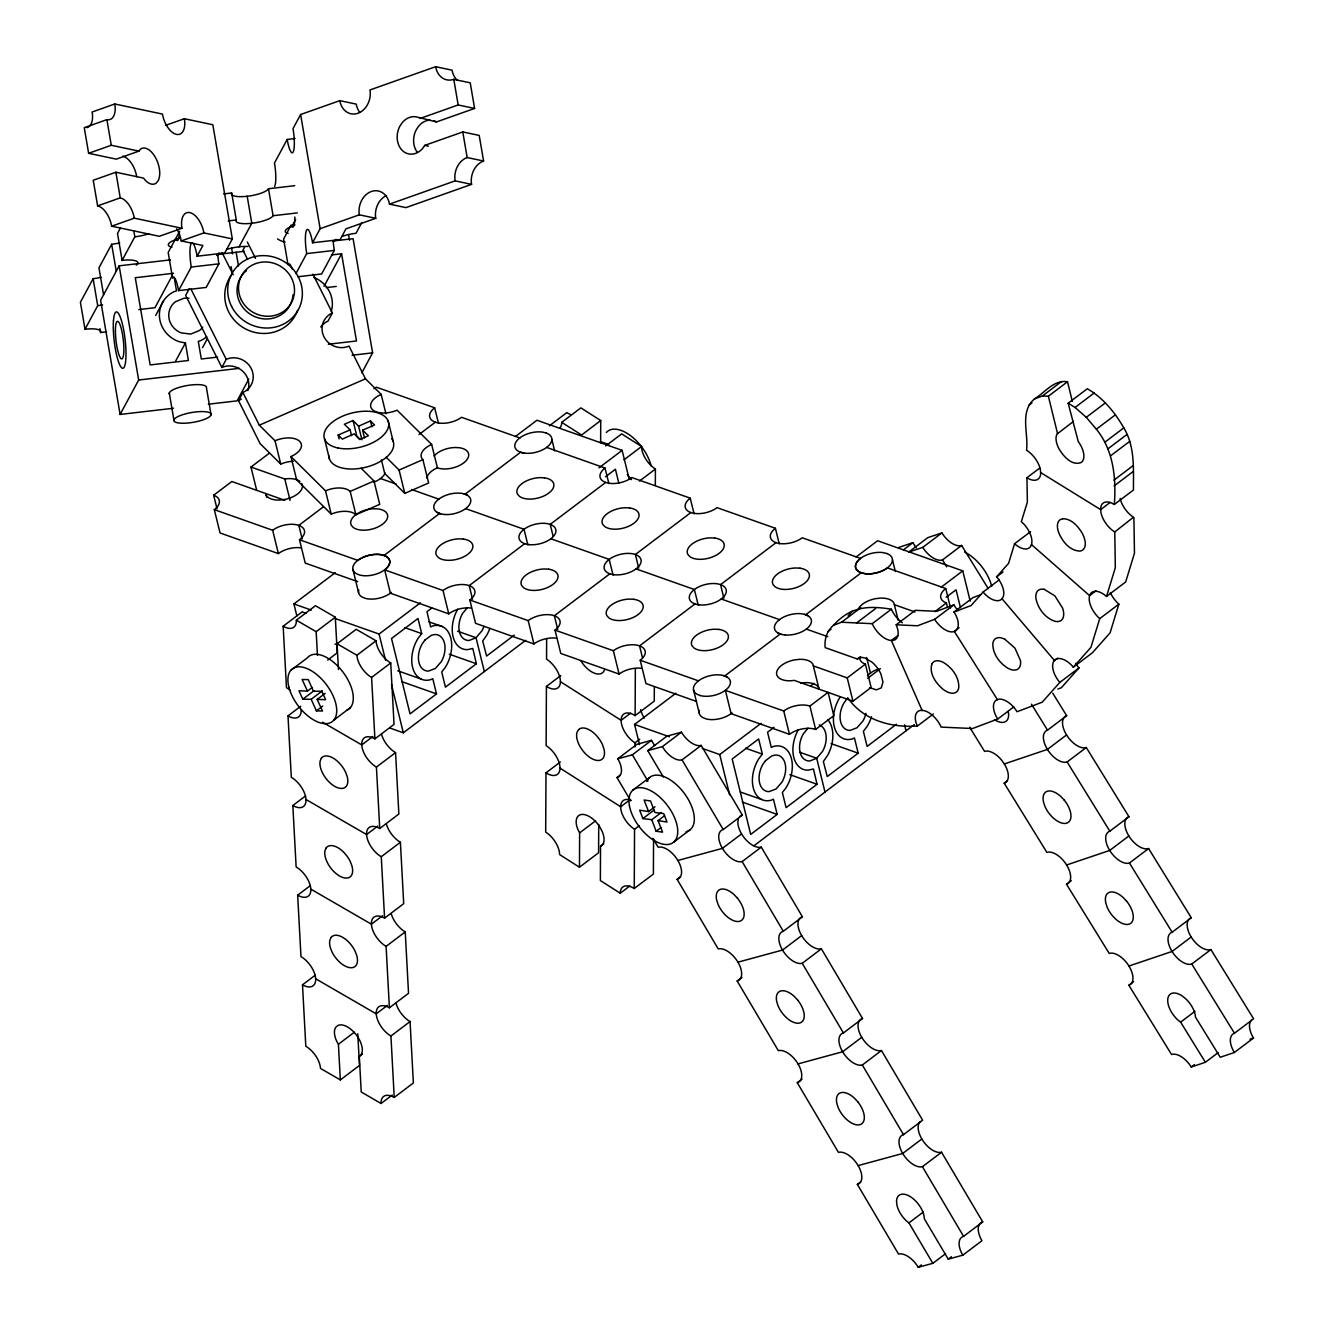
<?xml version="1.0" encoding="UTF-8"?>
<svg xmlns="http://www.w3.org/2000/svg" width="1334" height="1334" viewBox="0 0 1334 1334"><rect width="100%" height="100%" fill="white"/><g stroke="black" fill="none" stroke-linecap="round" stroke-linejoin="round"><path stroke-width="1.5" d="M560.347 761.997L545.99 772.853L545.689 832.066A18.909 10.072 52.9 0 1 559.58 854.56L579.456 867.233L598.582 852.76L598.733 824.479M560.78 675.554L546.423 686.41L546.123 745.623A18.909 10.072 52.9 0 1 560.013 768.117L620.677 806.77L630.248 799.55M546.657 638.753L546.556 659.179A18.909 10.072 52.9 0 1 560.43 681.674L621.11 720.327A18.909 10.072 52.9 0 0 634.984 742.838L634.967 746.923M579.456 867.233L579.623 832.883L577.922 829.581A18.909 10.072 52.9 0 1 581.824 814.44A18.909 10.072 52.9 0 1 600.15 827.53L602.318 831.766A18.909 10.072 52.9 0 1 602.084 845.256L600.533 846.19L600.367 880.557L620.243 893.23A18.909 10.072 52.9 0 1 634.25 888.494L653.393 874.037L653.56 839.319M600.634 442.788L600.734 420.543L580.857 407.87L561.731 422.344A18.909 10.072 52.9 0 1 559.83 427.964M634.25 888.494L634.55 829.281A18.909 10.072 52.9 0 1 620.777 808.637A18.909 10.072 52.9 0 1 631.082 800.217M630.665 713.106L621.11 720.327A18.909 10.072 52.9 0 1 635.117 715.608L635.351 668.634M654.327 686.843L654.26 701.134L635.117 715.608M655.327 485.376L655.411 469.034A18.909 10.072 52.9 0 1 641.537 446.54L621.661 433.867L605.719 445.923M179.373 231.699L179.273 234.784A18.909 3.652 83.4 0 1 176.305 239.987L175.571 238.769L179.506 238.302M902.351 622.761A18.909 10.072 52.9 0 1 891.379 609.204C867.5 605.386 850.392 606.653 833.483 625.279C826.947 630.699 824.229 639.336 825.162 647.624L857.295 658.996L861.647 657.362L864.966 657.979L872.186 662.314A18.909 10.072 52.9 0 1 880.874 673.87L882.975 681.974L881.34 687.827L876.421 689.878L869.518 687.577M1072.336 401.367L1067.517 381.741C1053.927 379.49 1044.755 392.646 1034.417 398.983C1019.376 411.672 1028.697 433.65 1026.546 450.308L1027.48 450.825A18.909 10.072 52.9 0 1 1040.403 469.785L1040.687 473.52A18.909 10.072 52.9 0 1 1029.665 479.206L1026.963 477.705L1039.736 468.067M1030.548 531.682L1014.59 543.738L1008.587 563.348L996.581 576.872L998.182 578.739A18.909 10.072 52.9 0 1 1002.818 597.665L1001.05 599.666A18.909 10.072 52.9 0 1 984.725 593.897L983.125 592.013L999.083 579.957M1110.305 592.513A18.909 10.072 52.9 0 0 1118.859 604.152L1099.733 618.626L1090.929 647.357L1073.303 667.2L1071.719 665.332A18.909 10.072 52.9 0 0 1055.377 659.563L1053.61 661.547A18.909 10.072 52.9 0 0 1058.262 680.49L1059.846 682.358L1042.221 702.201L1017.008 711.739L1015.708 709.671A18.909 10.072 52.9 0 0 998.732 699.183L996.198 700.15A18.909 10.072 52.9 0 0 996.465 716.942L997.765 719.009L1013.723 706.953M1031.415 544.522L1089.611 595.648A18.909 10.072 52.9 0 1 1106.536 596.431L1115.324 567.7L1114.774 531.933L1133.45 517.242A18.909 10.072 52.9 0 1 1120.16 498.482M1118.859 604.152L1110.071 632.883L1092.446 652.743L1073.303 667.2M101.167 277.272A18.909 4.952 -9.7 0 1 93.113 278.689L80.407 302.268L85.009 329.248A18.909 4.952 -9.7 0 1 100.5 332.516L106.57 331.816M119.726 242.855A18.909 4.952 -9.7 0 1 111.656 244.272L98.949 267.851L103.568 294.814M120.444 227.981L117.509 233.417L122.111 260.397A18.909 4.952 -9.7 0 1 136.235 265.149M85.009 329.248L97.716 305.653L93.113 278.689M170.485 259.863L119.16 265.833L100.617 300.267L120.11 414.44L173.47 408.254M122.111 260.397L134.817 236.818L133.834 231.032M175.571 238.769L168.184 252.443L172.57 278.072A18.909 3.652 83.4 0 1 178.556 290.629L206.186 287.427L218.893 263.849A18.909 3.652 83.4 0 1 217.759 254.127M179.64 231.332L175.037 239.887L172.319 241.02A18.909 4.952 -9.7 0 0 169.618 246.423L171.986 247.19M172.52 275.087L154.961 307.704L138.853 309.571M155.678 315.408L163.498 300.917M178.556 290.629L191.262 267.05A18.909 3.652 83.4 0 1 191.112 243.655A18.909 3.652 83.4 0 1 197.115 256.211L224.746 252.993L232.333 238.919L212.823 124.746L184.375 118.726L165.499 125.396M197.115 256.211L202.885 245.506L181.241 240.92A18.909 10.055 70.5 0 0 176.688 228.814M120.11 414.44L138.669 380.023L119.16 265.833M189.161 288.878L185.643 295.381L221.861 367.467A18.909 17.876 28.3 0 1 242.438 370.952A18.909 17.876 28.3 0 1 247.891 390.595M295.081 138.519L287.194 139.436L274.487 163.015A18.909 3.652 83.4 0 1 274.637 186.427M359.796 112.406A18.909 15.224 -78 0 1 356.245 104.119L339.803 100.65L300.617 114.524L293.03 128.598A18.909 3.652 83.4 0 1 293.18 151.993A18.909 3.652 83.4 0 1 287.194 139.436M175.755 360.88L185.409 342.971L179.49 341.804A28.348 26.813 28.3 0 1 159.546 317.759A28.348 26.813 28.3 0 1 174.004 291.712L176.505 290.879L174.17 277.189M239.036 246.857L251.792 223.228L247.19 196.265A18.909 4.952 -9.7 0 1 231.649 193.03M244.689 246.907L242.938 250.158L247.507 259.246M202.518 347.674L207.404 338.619M294.931 224.879L290.995 225.346L283.625 239.019L287.994 264.632A18.909 3.652 83.4 0 1 292.063 268.934M295.648 219.51L291.979 226.346L289.245 227.497A18.909 4.952 -9.7 0 0 286.543 232.883L288.161 233.4M221.861 367.467L226.23 359.33L190.962 289.094M295.948 273.57L306.703 253.61A18.909 3.652 83.4 0 1 306.553 230.215A18.909 3.652 83.4 0 1 312.54 242.771L340.17 239.57L345.94 228.864L375.738 218.309A18.909 15.224 -78 0 1 386.46 195.514M312.54 242.771L320.127 228.698L300.617 114.524M248.808 379.123L237.085 400.867L208.354 404.202M293.363 461.247A18.909 10.038 -13.8 0 0 280.757 464.099L260.113 443.622L238.503 400.6L242.888 392.479A18.909 17.876 28.3 0 0 251.276 368.601A18.909 17.876 28.3 0 0 226.23 359.33M333.183 240.687A18.909 3.652 83.4 0 0 334.334 250.408L321.627 273.987L297.932 276.738M324.012 286.376L341.587 253.76L331.532 254.944M361.881 222.394L356.011 233.283A18.909 4.952 -9.7 0 0 342.138 236.385M312.89 274.154L332.383 312.956L328.014 321.094A18.909 17.876 28.3 0 0 320.76 326.963M361.864 372.786L372.603 352.86L353.093 238.686L332.583 241.054M320.127 228.698L359.313 214.824A18.909 15.224 -78 0 1 371.319 191.496A18.909 15.224 -78 0 1 389.495 204.135L405.92 207.62L471.569 184.359A18.909 15.224 -78 0 1 483.592 161.03L479.206 135.418L462.781 131.933L424.712 145.406L422.628 148.474A18.909 15.224 -78 0 1 402.318 150.475A18.909 15.224 -78 0 1 399.816 126.28L402.484 122.344A18.909 15.224 -78 0 1 417.625 117.225L436.501 121.928L474.604 108.438L470.235 82.825L453.793 79.34A18.909 15.224 -78 0 1 435.634 66.7L369.985 89.945A18.909 15.224 -78 0 1 357.962 113.273A18.909 15.224 -78 0 1 339.803 100.65M169.285 392.98L170.318 391.546A18.909 4.952 -9.7 0 1 191.813 384.909A18.909 4.952 -9.7 0 1 206.47 387.894L211.072 414.874L210.055 416.308A18.909 4.952 -9.7 0 1 188.561 422.945A18.909 4.952 -9.7 0 1 173.887 419.96L169.285 392.98A18.909 4.952 -9.7 0 0 169.535 394.247M173.887 419.96L174.921 418.509A18.909 4.952 -9.7 0 1 196.415 411.873A18.909 4.952 -9.7 0 1 211.072 414.874M846.54 699.4L843.822 703.235A18.909 12.44 -70.5 0 0 850.142 730.382L857.028 727.764L862.948 720.944A18.909 12.44 -70.5 0 0 865.966 713.356M184.375 118.726A18.909 10.055 70.5 0 1 176.488 134.384A18.909 10.055 70.5 0 1 162.448 114.074L114.774 103.985A18.909 10.055 70.5 0 1 106.887 119.643L84.259 127.664L88.628 153.293L116.275 159.146L138.903 151.126L140.32 149.308A18.909 10.055 70.5 0 1 155.294 157.212A18.909 10.055 70.5 0 1 158.212 180.607L156.411 182.941A18.909 10.055 70.5 0 1 145.406 180.407L143.538 178.106L115.875 172.236L93.23 180.257L97.615 205.886A18.909 10.055 70.5 0 1 111.639 226.18L159.313 236.285L181.958 228.264A18.909 10.055 70.5 0 1 189.845 212.606A18.909 10.055 70.5 0 1 203.869 232.9L232.333 238.919M421.711 633.617L418.209 638.136A28.348 18.659 -70.5 0 0 412.956 668.617A28.348 18.659 -70.5 0 0 430.865 679.59L432.783 678.673L436.518 693.897L410.038 713.89L391.529 638.486L417.992 618.476L421.711 633.617L404.886 627.68M762.364 754.144L758.863 758.646A28.348 18.659 -70.5 0 0 753.61 789.128A28.348 18.659 -70.5 0 0 771.519 800.1L773.437 799.183L777.172 814.407L750.692 834.417L732.166 758.996L758.646 738.986L762.364 754.144L745.539 748.191M848.124 615.891L852.626 610.822M1073.47 421.427L1056.995 434.084A18.909 10.072 52.9 0 0 1059.029 448.874C1063.365 456.161 1071.702 466.116 1081.157 462.531A18.909 10.072 52.9 0 0 1078.272 441.604L1068.167 403.202L1087.31 388.744C1103.051 397.765 1114.824 412.339 1123.812 427.864C1135.184 446.707 1133.316 468.918 1133.466 489.995L1114.34 504.452L1111.172 502.801A18.909 10.072 52.9 0 0 1100.6 509.138L1101.017 512.956A18.909 10.072 52.9 0 0 1114.324 531.699L1114.774 531.933M983.125 592.013L971.135 605.536L953.96 612.023L955.277 614.09A18.909 10.072 52.9 0 1 955.544 630.882L953.01 631.832A18.909 10.072 52.9 0 1 936.018 621.361L934.717 619.293L917.542 625.779L896.181 624.796A18.909 10.072 52.9 0 1 891.379 640.487L922.144 710.472M1075.571 663.281A18.909 10.072 52.9 0 0 1077.388 666.016L1078.989 667.884L1061.364 687.744L1057.862 689.061M467.35 607.654L462.531 613.54A18.909 12.44 -70.5 0 0 469.151 640.47L476.038 637.735L481.907 630.832A18.909 12.44 -70.5 0 0 483.942 626.363M808.004 728.164L803.185 734.067A18.909 12.44 -70.5 0 0 809.805 760.997L816.691 758.262L822.561 751.359A18.909 12.44 -70.5 0 0 819.193 724.896M396.048 1003.301A18.909 10.072 52.9 0 0 410.055 1021.561L413.373 1082.958L394.23 1097.432A18.909 10.072 52.9 0 0 381.074 1103.485L361.231 1091.996L359.313 1056.378L360.88 1055.061A18.909 10.072 52.9 0 0 356.095 1034.65A18.909 10.072 52.9 0 0 337.869 1025.496L335.851 1027.18A18.909 10.072 52.9 0 0 336.785 1041.404L338.419 1044.255L340.337 1079.906L320.493 1068.417A18.909 10.072 52.9 0 0 305.803 1046.24L302.501 984.826L315.258 975.187M300.667 547.79A18.909 10.038 -13.8 0 0 278.389 553.593L220.043 532.966L214.324 509.638A18.909 10.038 -13.8 0 0 213.657 495.248L231.833 481.507L284.909 500.35M256.712 490.378L250.975 467.05L269.151 453.31M323.328 506.87L298.833 525.379A18.909 10.038 -13.8 0 0 272.67 530.265L214.324 509.638M419.026 434.534L435.351 422.194A18.909 10.038 -13.8 0 0 461.514 417.292L519.86 437.936M296.882 616.025L293.914 603.935L335.234 572.686M515.458 436.485L536.935 420.243L622.128 450.358L629.048 478.572M290.095 690.228A18.909 10.072 52.9 0 0 286.477 687.66L283.158 626.246L302.301 611.772A18.909 10.072 52.9 0 0 305.87 613.39M549.308 425.863L566.85 412.606A18.909 10.072 52.9 0 0 570.468 414.44M283.158 626.246A18.909 10.072 52.9 0 0 296.331 620.193L315.458 605.719L335.301 617.208L337.235 652.826L327.664 660.047M302.184 538.986L298.833 525.379A18.909 10.038 -13.8 0 1 299.5 539.753L357.845 560.397A18.909 10.038 -13.8 0 1 384.009 555.494L439.503 513.54M465.032 494.264L520.527 452.309M317.459 655.411L316.175 631.682L335.301 617.208M600.734 420.543L581.607 435.001L561.731 422.344M290.779 670.385L307.354 657.845A33.083 17.642 52.9 0 1 343.088 672.236A33.083 17.642 52.9 0 1 346.74 710.288M338.452 669.518L337.068 643.772L356.195 629.298L376.038 640.787A18.909 10.072 52.9 0 0 390.729 662.965L394.047 724.379L374.904 738.853A18.909 10.072 52.9 0 0 361.747 744.906L322.545 722.211M334.567 618.309L379.089 634.05L420.427 602.818M598.966 467.85L622.128 450.358M322.361 690.845L311.189 699.283L302.801 699.199L298.966 690.779L307.47 691.079L312.256 687.46M337.068 643.772L356.912 655.261L376.038 640.787M302.801 699.199L313.957 690.762M623.995 459.796L641.537 446.54M305.586 795.898L292.83 805.536L296.131 866.95A18.909 10.072 52.9 0 1 310.822 889.128L371.402 924.195A18.909 10.072 52.9 0 1 384.576 918.142L381.257 856.728A18.909 10.072 52.9 0 1 366.567 834.55L305.986 799.483A18.909 10.072 52.9 0 0 291.312 777.305L287.994 715.891L300.75 706.253M431.816 608.037L426.93 611.722L430.665 626.947L432.583 626.03A28.348 18.659 -70.5 0 1 450.492 636.985A28.348 18.659 -70.5 0 1 445.222 667.484L441.721 671.986L445.439 687.143L476.388 663.748L472.803 648.457L467.617 649.625A28.348 18.659 -70.5 0 1 457.695 609.221M605.486 476.755L615.424 469.251L618.826 483.141M311.189 699.283L316.375 710.872L322.511 711.005L317.159 699.4L325.129 693.38M524.696 543.672L469.201 585.609A18.909 10.038 -13.8 0 0 443.021 590.512L384.676 569.885A18.909 10.038 -13.8 0 0 384.009 555.494M694.047 513.723L690.228 498.166L631.866 477.539A18.909 10.038 -13.8 0 1 605.703 482.441L550.208 524.379L553.076 536.051M316.375 710.872L322.761 706.053M374.904 738.853L371.586 677.439L390.729 662.965M639.47 481.09L655.411 469.034M333.85 720.093L350.442 707.57M372.903 736.468L361.747 744.906A18.909 10.072 52.9 0 0 376.421 767.083L379.74 828.497A18.909 10.072 52.9 0 0 366.567 834.55L377.739 826.113M514.274 635.117L486.593 656.045L482.708 640.97L486.76 635.151A28.348 18.659 -70.5 0 0 489.811 628.464M609.871 573.787L554.377 615.724A18.909 10.038 -13.8 0 0 528.197 620.627L469.851 600A18.909 10.038 -13.8 0 0 469.201 585.609L472.536 599.216M779.223 543.838L775.404 528.281L717.042 507.654A18.909 10.038 -13.8 0 1 690.879 512.556L635.384 554.494L638.719 568.101M389.795 727.997L403.335 732.8L525.679 640.32M376.421 767.083L395.564 752.609A18.909 10.072 52.9 0 1 381.541 734.367M379.74 828.497L398.866 814.023L395.564 752.609M394.23 1097.432L390.929 1036.018A18.909 10.072 52.9 0 1 376.238 1013.84L315.658 978.772A18.909 10.072 52.9 0 0 300.967 956.595L297.665 895.181L310.422 885.543M695.047 603.902L639.553 645.856A18.909 10.038 -13.8 0 0 613.373 650.742L555.027 630.115A18.909 10.038 -13.8 0 0 554.377 615.724L557.712 629.331M805.736 614.741L861.23 572.786A18.909 10.038 -13.8 0 1 860.58 558.412L802.234 537.769A18.909 10.038 -13.8 0 1 776.054 542.671L720.56 584.625L723.895 598.232M381.257 856.728L400.4 842.254A18.909 10.072 52.9 0 1 386.376 824.012M1028.797 405.303L1031.982 402.901M1034.417 398.983L1042.454 395.931L1061.597 381.474M1042.454 395.931L1048.374 396.215L1067.517 381.741M639.503 744.605L634.567 724.445L675.888 693.213M856.094 556.995L877.589 540.754L962.764 570.869L970.202 601.1M382.575 915.758L371.402 924.195A18.909 10.072 52.9 0 0 386.093 946.373L389.395 1007.787A18.909 10.072 52.9 0 0 376.238 1013.84L387.394 1005.402M384.576 918.142L403.702 903.668L400.4 842.254M1068.167 403.202L1075.054 407.454L1094.197 392.996M634.984 742.838L639.77 739.219M724.729 675.971L780.223 634.017M630.715 800.8L616.992 777.572A18.909 10.072 52.9 0 0 617.775 758.779L636.902 744.305L651.509 740.337L654.627 745.606M617.775 758.779L632.366 754.811L651.509 740.337M903.351 549.908L912.923 542.671L916.158 547.907M386.093 946.373L405.236 931.916A18.909 10.072 52.9 0 1 391.212 913.657M1075.054 407.454L1086.276 417.309L1105.402 402.851M663.332 777.005L647.74 750.625L666.883 736.168L681.474 732.183A18.909 10.072 52.9 0 0 701.184 745.423L742.354 815.091L723.211 829.548A18.909 10.072 52.9 0 0 722.428 848.357A18.909 10.072 52.9 0 0 742.138 861.581L783.308 931.265A18.909 10.072 52.9 0 0 782.524 950.058A18.909 10.072 52.9 0 0 802.234 963.298L843.405 1032.966A18.909 10.072 52.9 0 0 842.621 1051.759A18.909 10.072 52.9 0 0 862.331 1064.999L903.485 1134.667A18.909 10.072 52.9 0 0 902.701 1153.476A18.909 10.072 52.9 0 0 922.411 1166.7L963.582 1236.368A18.909 10.072 52.9 0 0 962.798 1255.177L948.207 1259.146L924.329 1218.742L924.028 1215.791A18.909 10.072 52.9 0 0 909.038 1195.898A18.909 10.072 52.9 0 0 896.531 1201.2L896.898 1204.969A18.909 10.072 52.9 0 0 906.486 1220.96L908.938 1222.894L932.833 1263.331L945.589 1253.693M616.992 777.572L620.177 775.171M941.904 532.9L927.78 537.652L908.654 552.126L922.778 547.357L941.904 532.9A18.909 10.072 52.9 0 0 961.631 545.456L988.311 588.711M647.74 750.625L662.348 746.656L681.474 732.183M827.864 631.616L831.049 629.214M1114.34 504.452C1116.225 478.106 1113.64 450.458 1096.365 429.198L1115.507 414.741M833.483 625.279L841.537 622.244L860.68 607.787M632.966 790.045L649.558 777.522M856.545 622.945L875.671 608.487M579.623 832.883L595.564 820.844M922.778 547.357A18.909 10.072 52.9 0 0 942.488 559.93L961.631 545.456M662.348 746.656A18.909 10.072 52.9 0 0 682.041 759.88L701.184 745.423M1104.669 442.338L1123.812 427.864M841.537 622.244L872.236 623.678L891.379 609.204M1107.637 449.058L1126.78 434.601M1110.605 455.794L1129.748 441.337M702.318 748.407L719.743 754.56L761.064 723.328M810.672 685.843L813.973 683.341M941.27 587.127L962.764 570.869M338.419 1044.255L354.36 1032.199M600.533 846.19L603.735 843.772M661.331 812.506L651.759 819.726L642.905 818.559L639.67 810.205L648.607 811.572L654.994 806.753M389.395 1007.787L408.538 993.313L405.236 931.916M896.181 624.796L915.324 610.322L936.668 611.322L953.86 604.836L955.161 606.903A18.909 10.072 52.9 0 0 958.346 610.639M642.905 818.559L654.06 810.122M857.295 658.996L860.497 656.578M634.55 829.281L639.336 825.663M774.087 727.313L767.567 732.233L771.319 747.457L773.22 746.54A28.348 18.659 -70.5 0 1 791.129 757.512A28.348 18.659 -70.5 0 1 785.876 787.994L782.374 792.513L786.093 807.654L817.042 784.275L813.457 768.984L808.271 770.135A28.348 18.659 -70.5 0 1 798.349 729.731M946.139 597.265L956.061 589.778L960.447 607.637M897.749 635.651L891.379 640.487A18.909 10.072 52.9 0 1 872.236 623.678M651.759 819.726L656.128 831.249L662.581 832.166L658.062 820.627L664.432 815.808M809.905 706.086L828.081 692.346L833.817 715.674L815.641 729.415A18.909 10.038 -13.8 0 0 789.461 734.317L731.115 713.673L725.379 690.362L783.742 710.989A18.909 10.038 -13.8 0 1 809.905 706.086L815.641 729.415M865.399 664.149L871.135 687.46L852.943 701.2L794.247 680.39L790.512 680.79A18.909 10.038 -13.8 0 1 776.688 672.036A18.909 10.038 -13.8 0 1 794.831 659.846L799.616 659.329A18.909 10.038 -13.8 0 1 812.873 664.182L813.356 665.916L847.223 677.889L865.399 664.149A18.909 10.038 -13.8 0 1 859.646 657.962M934.851 611.656L946.406 602.918A18.909 10.038 -13.8 0 1 945.756 588.527L887.41 567.9A18.909 10.038 -13.8 0 1 861.23 572.786M1113.957 480.123L1133.083 465.649M934.717 619.293L953.86 604.836M656.128 831.249L660.914 827.63M359.313 1056.378L362.498 1053.977M1114.04 485.976L1133.183 471.519M996.581 576.872L1002.968 572.036M390.929 1036.018L410.055 1021.561M953.96 612.023L973.103 597.549L980.573 594.731M867.65 678.306L880.407 668.668M340.337 1079.906L359.48 1065.432L357.762 1033.75M1110.221 502.384L1100.65 509.621L1040.603 472.553M673.703 842.154L690.278 829.615M959.046 627.747L954.277 631.366L997.465 699.666M620.243 893.23L629.815 885.993M738.502 818.626A18.909 10.072 52.9 0 0 744.372 837.952A18.909 10.072 52.9 0 0 761.28 847.123L802.434 916.791A18.909 10.072 52.9 0 0 801.667 935.601L782.524 950.058L737.952 962.181A18.909 10.072 52.9 0 0 718.242 948.958L677.088 879.289L680.273 876.872M381.074 1103.485L392.229 1095.047M741.571 833.9L722.428 848.357L677.872 860.48A18.909 10.072 52.9 0 0 658.162 847.257L652.876 838.319M839.87 697.415A28.348 18.659 -70.5 0 0 834.617 727.897A28.348 18.659 -70.5 0 0 852.526 738.869L854.444 737.952L858.179 753.176L827.247 776.555L823.361 761.497L827.413 755.678A28.348 18.659 -70.5 0 0 827.797 719.743M896.415 724.279L867.117 746.423L863.381 731.282L866.883 726.763A28.348 18.659 -70.5 0 0 871.486 716.775M753.91 845.806L914.274 724.595M1095.981 590.829L1089.611 595.648A18.909 10.072 52.9 0 0 1099.733 618.626M847.674 697.682C863.548 720.56 890.995 727.764 917.375 726.046L933.333 713.99M742.138 861.581L761.28 847.123M1106.536 596.431L1125.663 581.974L1134.467 553.243L1133.9 517.475M1057.679 658.146L1054.494 660.547L1001.934 598.666M1059.846 682.358L1078.989 667.884M1218.142 1052.626L1205.386 1062.281L1180.623 1022.144L1177.822 1019.96A18.909 10.072 52.9 0 1 1167.85 998.516A18.909 10.072 52.9 0 1 1181.891 995.748L1185.492 998.549A18.909 10.072 52.9 0 1 1195.181 1014.507L1195.464 1017.092L1220.243 1057.262L1234.367 1052.493A18.909 10.072 52.9 0 1 1234.467 1033.25L1191.762 964.032A18.909 10.072 52.9 0 1 1172.052 951.476A18.909 10.072 52.9 0 1 1172.136 932.216L1129.448 863.015A18.909 10.072 52.9 0 1 1109.721 850.442A18.909 10.072 52.9 0 1 1109.821 831.182L1067.133 761.981A18.909 10.072 52.9 0 1 1047.407 749.408A18.909 10.072 52.9 0 1 1047.507 730.165L1066.65 715.691L1052.759 693.213M783.308 931.265L802.434 916.791M801.667 935.601A18.909 10.072 52.9 0 0 821.377 948.824L862.531 1018.492A18.909 10.072 52.9 0 0 861.747 1037.302L842.621 1051.759L798.049 1063.898A18.909 10.072 52.9 0 0 778.339 1050.658L737.168 980.99L741.954 977.372M1066.65 715.691A18.909 10.072 52.9 0 0 1066.55 734.951L1047.407 749.408L1004.302 763.948A18.909 10.072 52.9 0 0 984.575 751.392L969.635 727.163M1066.55 734.951A18.909 10.072 52.9 0 0 1086.276 747.524L1128.964 816.725A18.909 10.072 52.9 0 0 1128.864 835.984L1109.721 850.442L1066.616 864.982A18.909 10.072 52.9 0 0 1046.89 852.409L1004.202 783.208L1007.387 780.79M1067.133 761.981L1086.276 747.524M802.234 963.298L821.377 948.824M1109.821 831.182L1128.964 816.725M843.405 1032.966L862.531 1018.492M921.844 1139.003L902.701 1153.476L858.146 1165.599A18.909 10.072 52.9 0 0 838.436 1152.359L797.265 1082.691L802.051 1079.073M1128.864 835.984A18.909 10.072 52.9 0 0 1148.591 848.541L1191.279 917.759A18.909 10.072 52.9 0 0 1191.179 937.002L1172.052 951.476L1128.931 966.016A18.909 10.072 52.9 0 0 1109.221 953.443L1066.516 884.242L1071.302 880.623M862.331 1064.999L881.457 1050.525L922.628 1120.21L903.485 1134.667M1129.448 863.015L1148.591 848.541M1172.136 932.216L1191.279 917.759M932.833 1263.331L918.226 1267.3A18.909 10.072 52.9 0 0 898.532 1254.077L857.362 1184.392L860.547 1181.991M1205.386 1062.281L1191.262 1067.033A18.909 10.072 52.9 0 0 1171.535 1054.477L1128.847 985.259L1133.633 981.641M922.411 1166.7L941.554 1152.243L982.724 1221.911A18.909 10.072 52.9 0 0 981.941 1240.72L962.798 1255.177M1191.762 964.032L1210.905 949.575L1253.593 1018.776L1234.467 1033.25M908.938 1222.894L923.295 1212.039M1180.623 1022.144L1194.981 1011.289M918.226 1267.3L921.427 1264.882M963.582 1236.368L982.724 1221.911M1191.262 1067.033L1194.447 1064.632M948.207 1259.146L951.392 1256.745M1234.367 1052.493L1253.51 1038.035A18.909 10.072 52.9 0 1 1251.375 1020.193M351.576 435.701L350.142 429.865L344.355 424.295L353.01 420.51L358.579 426.18L370.452 420.927L374.571 425.012L362.598 430.165L364.499 437.936M216.758 255.378L222.244 252.976L233.2 274.787M242.888 392.479L259.313 425.196L365.483 378.823L381.174 394.397L385.96 413.84M290.929 456.545L325.513 490.829A18.909 10.038 -13.8 0 1 350.175 491.412L374.004 481.007L379.723 504.335L355.911 514.741A18.909 10.038 -13.8 0 0 331.249 514.157L296.648 479.856L290.929 456.545A18.909 10.038 -13.8 0 0 299.683 441.354A18.909 10.038 -13.8 0 0 275.021 440.77L259.313 425.196M386.176 457.262L399.083 470.052L422.895 459.646A18.909 10.038 -13.8 0 1 431.666 444.455L397.082 410.172A18.909 10.038 -13.8 0 1 372.419 409.588A18.909 10.038 -13.8 0 1 381.174 394.397M381.391 459.863L384.726 473.47L404.802 493.38L428.631 482.975L422.895 459.646M339.119 438.919L338.169 435.034L350.142 429.865M997.765 719.009L972.536 728.531L941.087 727.097L940.32 725.296A18.909 10.072 52.9 0 0 923.928 710.588L920.777 710.372A18.909 10.072 52.9 0 0 916.341 723.612L917.375 726.046M114.774 103.985L92.146 112.006A18.909 10.055 70.5 0 1 86.977 127.647M88.628 153.293L111.272 145.273L138.903 151.126M97.615 205.886L120.243 197.866A18.909 10.055 70.5 0 1 134.284 218.159L181.958 228.264M111.639 226.18L134.284 218.159M420.06 118.459L458.162 104.952L474.604 108.438M181.241 240.92L203.869 232.9M389.495 204.135L455.127 180.874L471.569 184.359M898.799 547.44L912.923 542.671M1249.975 1039.219L1253.51 1038.035M223.612 193.914L231.682 192.98L236.285 219.96L228.214 220.894M247.14 196.315A18.909 4.952 -9.7 0 0 268.484 188.744L294.731 185.693M236.251 219.993A18.909 4.952 -9.7 0 0 251.742 223.278A18.909 4.952 -9.7 0 0 273.086 215.724L297.315 212.906M217.659 254.41L244.339 251.309M191.262 267.05L218.893 263.849M306.703 253.61L334.334 250.408M173.503 273.287L135.284 277.722L150.175 364.932L188.394 360.497L185.409 342.971M326.246 287.594L336.251 286.443M217.542 357.112L201.301 358.996L198.282 341.404L200.8 340.57A28.348 26.813 28.3 0 0 206.72 336.668M328.314 344.239L356.478 340.97L341.587 253.76M138.669 380.023L239.22 368.351M352.076 355.244L372.603 352.86M250.975 467.05L284.809 479.006L288.561 478.606A18.909 10.038 -13.8 0 1 299.9 481.341M800.55 683.175L805.352 682.658A18.909 10.038 -13.8 0 1 818.609 687.51L819.076 689.228L813.356 665.916M188.961 298.182L184.092 298.182L175.338 301.784A18.909 17.876 28.3 0 0 181.09 332.866L190.712 334.084L199.466 330.498A18.909 17.876 28.3 0 0 202.735 327.147M317.159 699.4L325.663 699.7L321.827 691.279L313.44 691.195L308.254 679.606L302.118 679.473L307.47 691.079M658.062 820.627L667 822.011L663.765 813.64L654.911 812.473L650.542 800.95L644.089 800.033L648.607 811.572M435.634 66.7L452.059 70.185A18.909 15.224 -78 0 0 457.579 80.49M424.712 145.406L428.364 146.19M462.781 131.933L467.15 157.545L483.592 161.03M359.313 214.824L375.738 218.309M520.327 452.159L524.195 453.093M438.502 423.362L434.684 407.804L376.338 387.177A18.909 10.038 -13.8 0 1 373.92 388.778M546.69 447.424L605.036 468.051L608.871 483.608M858.129 609.405A18.909 10.038 -13.8 0 1 875.838 598.616L880.64 598.099A18.909 10.038 -13.8 0 1 893.897 602.951L894.364 604.686L915.057 611.989M380.507 478.522L396.065 484.025M411.622 489.528L438.853 499.166M465.683 508.654L524.029 529.281L527.847 544.822M550.859 538.769L609.204 559.396L613.023 574.954M636.035 568.884L694.38 589.511L698.216 605.069M721.21 598.999L779.573 619.643M806.386 629.131L827.797 636.685M642.421 657.512L639.553 645.856A18.909 10.038 -13.8 0 1 640.203 660.23L698.549 680.874M831.082 743.588L858.179 753.176M357.745 581.657L305.219 563.081L299.5 539.753M471.019 608.037A18.909 10.038 -13.8 0 0 448.758 613.84L390.395 593.196L384.676 569.885M556.195 638.152A18.909 10.038 -13.8 0 0 533.933 643.955L475.571 623.328L469.851 600M641.371 668.284A18.909 10.038 -13.8 0 0 619.109 674.07L560.764 653.443L555.027 630.115M696.498 701.451L645.939 683.558L640.203 660.23M457.545 631.199L476.038 637.735L484.359 671.569M800.05 752.376L816.691 758.262L824.996 792.079M428.881 621.811L442.438 626.596M449.275 654.177L476.388 663.748M789.928 774.687L817.042 784.275M293.914 603.935L311.339 610.088M634.567 724.445L669.401 736.768M397.765 670.785L420.994 679.006M740.353 791.996L761.647 799.516M401.667 681.574L436.518 693.897M742.321 802.084L777.172 814.407M804.635 614.357L807.954 615.741M463.982 493.847L467.3 495.214M777.922 632.933L781.24 634.317M437.269 512.423L440.587 513.79M723.628 675.588L726.947 676.972M434.05 120.71L436.501 121.928M296.331 620.193L316.175 631.682M1014.59 543.738L1015.524 544.606A18.909 10.072 52.9 0 0 1030.598 546.506L1031.699 543.805A18.909 10.072 52.9 0 0 1023.895 524.095L1021.344 521.694L1027.363 502.084L1026.963 477.705M362.598 430.165L368.384 435.734L359.73 439.52L354.16 433.85L342.288 439.119L338.169 435.034M361.114 468.217L374.004 481.007M359.613 438.903L356.828 436.068L353.01 420.51M1086.276 417.309L1096.365 429.198M290.995 225.346L291.846 226.647A18.909 3.652 83.4 0 0 294.831 216.992M942.488 559.93L946.756 566.85M1031.499 704.202L1047.507 730.165M682.041 759.88L723.211 829.548M632.366 754.811L647.94 781.157M365.483 378.823L349.041 346.106A18.909 17.876 28.3 0 1 323.995 336.835A18.909 17.876 28.3 0 1 332.383 312.956M247.324 242.021L255.544 258.396M301.817 483.475L302.501 485.993A18.909 10.038 -13.8 0 1 284.242 499.55L279.44 500.067A18.909 10.038 -13.8 0 1 266.183 495.214L265.699 493.497L266.667 497.382M1048.374 396.215L1057.529 433.483M945.756 588.527L950.525 607.971M946.406 602.918L947.373 606.803M892.463 559.796L895.331 571.469M894.364 604.686L898.182 620.227M904.552 724.862L906.019 730.849M866.65 657.529L870.468 673.086M847.223 677.889L852.943 701.2M783.742 710.989L789.461 734.317M719.743 754.56L729.631 794.864M693.513 689.795L699.233 713.123M613.373 650.742L619.109 674.07M551.809 439.286L554.677 450.942M528.197 620.627L533.933 643.955M431.666 444.455L437.402 467.784A18.909 10.038 -13.8 0 0 426.897 478.056M443.021 590.512L448.758 613.84M388.227 421.244L393.197 441.454M399.083 470.052L404.802 493.38M370.452 420.927L371.886 426.747M358.579 426.18L361.931 439.786M350.175 491.412L355.911 514.741M379.089 634.05L385.526 660.247M391.462 684.425L403.335 732.8M324.512 438.786L329.481 459.013M352.86 569.284L358.579 592.596M325.513 490.829L331.249 514.157M284.809 479.006L290.062 500.4M275.021 440.77L280.757 464.099M272.67 530.265L278.389 553.593M213.657 495.248L217.008 508.854M231.065 266.6L232.133 272.436M453.793 79.34L458.162 104.952M348.524 234.484L349.508 240.27M268.484 188.744L273.086 215.724M236.135 252.259L238.469 265.95M231.599 248.024L232.533 253.844M106.887 119.643L111.272 145.273M115.875 172.236L120.243 197.866M111.656 244.272L116.275 271.236M99.85 328.664L100.5 332.516M391.696 438.703A33.083 17.575 -13.8 0 1 367.2 466.867A33.083 17.575 -13.8 0 1 328.948 455.978M241.287 399.083A18.909 17.876 28.3 0 1 238.503 400.6M285.092 242.071A18.909 17.876 28.3 0 1 277.539 238.919M417.342 152.359A18.909 15.224 -78 0 1 416.258 129.765L418.926 125.83A18.909 15.224 -78 0 1 430.115 120.143M455.127 180.874A18.909 15.224 -78 0 1 467.15 157.545M314.024 277.522A28.348 26.813 28.3 0 1 331.232 311.439M334.667 240.837A18.909 4.952 -9.7 0 1 336.051 239.37M217.609 255.711A18.909 4.952 -9.7 0 1 219.126 252.893M226.547 249.458A18.909 4.952 -9.7 0 1 247.907 246.473M122.795 156.195A18.909 10.055 70.5 0 1 136.718 176.672M148.708 233.717A18.909 4.952 -9.7 0 1 134.817 236.818M102.585 304.919A18.909 4.952 -9.7 0 1 97.716 305.653M292.996 294.781A28.348 26.813 28.3 0 1 252.743 315.658A28.348 26.813 28.3 0 1 246.49 270.652M297.532 310.355A37.802 35.735 28.3 0 1 245.723 329.014A37.802 35.735 28.3 0 1 230.982 275.855M315.658 978.772A18.909 10.072 52.9 0 1 302.501 984.826M301.167 709.838A18.909 10.072 52.9 0 1 287.994 715.891M305.986 799.483A18.909 10.072 52.9 0 1 292.83 805.536M310.822 889.128A18.909 10.072 52.9 0 1 297.665 895.181M371.586 677.439A18.909 10.072 52.9 0 1 356.912 655.261M646.773 781.357A33.083 17.642 52.9 0 1 683.375 792.129A33.083 17.642 52.9 0 1 686.11 831.699M858.146 1165.599A18.909 10.072 52.9 0 1 857.362 1184.392M881.457 1050.525A18.909 10.072 52.9 0 1 861.747 1037.302M677.872 860.48A18.909 10.072 52.9 0 1 677.088 879.289M941.554 1152.243A18.909 10.072 52.9 0 1 923.161 1141.07A18.909 10.072 52.9 0 1 920.293 1121.477M740.02 816.358A18.909 10.072 52.9 0 1 742.354 815.091M737.952 962.181A18.909 10.072 52.9 0 1 737.168 980.99M798.049 1063.898A18.909 10.072 52.9 0 1 797.265 1082.691M964.682 552.109A33.083 17.642 52.9 0 1 991.712 586.31M1008.221 711.422A18.909 10.072 52.9 0 1 994.464 719.676M1210.905 949.575A18.909 10.072 52.9 0 1 1191.179 937.002M1066.616 864.982A18.909 10.072 52.9 0 1 1066.516 884.242M1128.931 966.016A18.909 10.072 52.9 0 1 1128.847 985.259M1004.302 763.948A18.909 10.072 52.9 0 1 1004.202 783.208M606.336 432.483A33.083 17.642 52.9 0 1 630.465 435.618A33.083 17.642 52.9 0 1 651.125 465.883M600.4 441.887A33.083 17.642 52.9 0 1 609.104 445.056M604.402 670.018A18.909 10.072 52.9 0 1 580.957 660.93M560.43 681.674A18.909 10.072 52.9 0 1 546.423 686.41M560.013 768.117A18.909 10.072 52.9 0 1 545.99 772.853M631.516 479.64A18.909 10.072 52.9 0 1 627.33 474.587M644.272 718.092A18.909 10.072 52.9 0 1 640.704 709.688M731.999 712.89A18.909 10.038 -13.8 0 1 705.953 718.859L702.634 717.492A18.909 10.038 -13.8 0 1 699.383 710.422M391.346 592.379A18.909 10.038 -13.8 0 1 365.299 598.349L361.981 596.982A18.909 10.038 -13.8 0 1 358.729 589.895M334.934 644.222A28.348 15.108 52.9 0 1 337.886 643.988M690.879 512.556A18.909 10.038 -13.8 0 1 690.228 498.166M776.054 542.671A18.909 10.038 -13.8 0 1 775.404 528.281M867.634 675.738A18.909 10.038 -13.8 0 1 878.656 668.901M605.703 482.441A18.909 10.038 -13.8 0 1 605.036 468.051M437.269 467.817A18.909 10.038 -13.8 0 0 465.016 461.797A18.909 10.038 -13.8 0 0 459.229 447.707L454.744 447.507A18.909 10.038 -13.8 0 0 434.034 456.011M435.351 422.194A18.909 10.038 -13.8 0 1 434.684 407.804M385.092 473.07A18.909 10.038 -13.8 0 1 373.853 482.158M358.362 513.006A18.909 10.038 -13.8 0 0 351.359 525.329L353.26 527.464A18.909 10.038 -13.8 0 0 382.441 524.312A18.909 10.038 -13.8 0 0 378.222 508.938L373.737 508.738A18.909 10.038 -13.8 0 0 359.713 512.289M932.049 663.665C928.681 673.437 936.034 683.408 943.205 689.428A18.909 10.072 52.9 0 0 958.796 687.46C959.163 676.972 951.876 667.333 943.071 662.264A18.909 10.072 52.9 0 0 932.049 663.665M321.344 758.246L320.177 760.897A18.909 10.072 52.9 0 0 334.801 786.41A18.909 10.072 52.9 0 0 347.073 776.138L345.456 771.919A18.909 10.072 52.9 0 0 321.344 758.246M326.18 847.89L325.012 850.542A18.909 10.072 52.9 0 0 339.636 876.054A18.909 10.072 52.9 0 0 351.893 865.783L350.292 861.564A18.909 10.072 52.9 0 0 326.18 847.89M331.015 937.535L329.848 940.187A18.909 10.072 52.9 0 0 344.455 965.699A18.909 10.072 52.9 0 0 356.728 955.427L355.111 951.209A18.909 10.072 52.9 0 0 331.015 937.535M578.589 729.631L577.138 731.982A18.909 10.072 52.9 0 0 590.312 757.729A18.909 10.072 52.9 0 0 604.085 749.475L602.751 745.306A18.909 10.072 52.9 0 0 578.589 729.631M424.879 640.103L422.161 643.955A18.909 12.44 -70.5 0 0 428.481 671.102L435.368 668.484L441.287 661.664A18.909 12.44 -70.5 0 0 434.967 634.517L431.516 635.217L424.879 640.103M765.533 760.63L762.815 764.465A18.909 12.44 -70.5 0 0 769.134 791.612L776.021 788.994L781.941 782.174A18.909 12.44 -70.5 0 0 775.621 755.027L772.153 755.744L765.533 760.63M1062.681 518.709L1060.146 519.676A18.909 10.072 52.9 0 0 1058.546 532.216C1062.131 541.104 1069.601 550.859 1080.006 551.075A18.909 10.072 52.9 0 0 1082.274 533.333C1078.122 526.296 1071.519 518.659 1062.681 518.709M1044.222 589.311L1041.104 589.161A18.909 10.072 52.9 0 0 1035.968 598.616C1038.002 608.688 1045.272 618.292 1055.294 621.377A18.909 10.072 52.9 0 0 1062.564 608.021L1054.894 595.898L1044.222 589.311M544.405 477.839L539.92 477.622A18.909 10.038 -13.8 0 0 517.542 494.214L519.46 496.348A18.909 10.038 -13.8 0 0 548.624 493.213A18.909 10.038 -13.8 0 0 544.405 477.839M629.581 507.954L625.096 507.737A18.909 10.038 -13.8 0 0 602.718 524.345L604.635 526.463A18.909 10.038 -13.8 0 0 633.8 523.328A18.909 10.038 -13.8 0 0 629.581 507.954M714.774 538.069L710.272 537.852A18.909 10.038 -13.8 0 0 687.894 554.46L689.811 556.595A18.909 10.038 -13.8 0 0 718.976 553.443A18.909 10.038 -13.8 0 0 714.774 538.069M463.398 539.069L458.913 538.853A18.909 10.038 -13.8 0 0 436.535 555.444L438.436 557.579A18.909 10.038 -13.8 0 0 467.617 554.444A18.909 10.038 -13.8 0 0 463.398 539.069M799.95 568.184L795.448 567.984A18.909 10.038 -13.8 0 0 773.086 584.575L774.987 586.71A18.909 10.038 -13.8 0 0 804.152 583.558A18.909 10.038 -13.8 0 0 799.95 568.184M548.574 569.184L544.089 568.968A18.909 10.038 -13.8 0 0 521.711 585.576L523.628 587.694A18.909 10.038 -13.8 0 0 552.793 584.559A18.909 10.038 -13.8 0 0 548.574 569.184M633.75 599.299L629.264 599.083A18.909 10.038 -13.8 0 0 606.887 615.691L608.804 617.825A18.909 10.038 -13.8 0 0 637.969 614.674A18.909 10.038 -13.8 0 0 633.75 599.299M718.926 629.415L714.44 629.214A18.909 10.038 -13.8 0 0 692.063 645.806L693.98 647.94A18.909 10.038 -13.8 0 0 723.145 644.789A18.909 10.038 -13.8 0 0 718.926 629.415M546.273 433.016L542.404 432.083A18.909 10.038 -13.8 0 0 514.841 444.989A18.909 10.038 -13.8 0 0 539.786 451.075A18.909 10.038 -13.8 0 0 546.273 433.016M886.91 553.543L883.058 552.593A18.909 10.038 -13.8 0 0 859.163 559.496A18.909 10.038 -13.8 0 0 860.98 572.67L864.832 573.62A18.909 10.038 -13.8 0 0 888.744 566.717A18.909 10.038 -13.8 0 0 886.91 553.543M1004.635 639.069L1001.134 637.835A18.909 10.072 52.9 0 0 992.829 643.538C992.579 654.027 999.85 663.665 1008.721 668.668A18.909 10.072 52.9 0 0 1020.477 660.597L1014.991 648.174L1004.635 639.069M386.293 556.445L382.975 555.077A18.909 10.038 -13.8 0 0 358.579 559.78A18.909 10.038 -13.8 0 0 356.261 573.653L359.58 575.021A18.909 10.038 -13.8 0 0 383.975 570.318A18.909 10.038 -13.8 0 0 386.293 556.445M700.217 695.548L696.915 694.164A18.909 10.038 -13.8 0 1 708.454 676.088A18.909 10.038 -13.8 0 1 729.865 684.976A18.909 10.038 -13.8 0 1 700.217 695.548M1064.198 800.033L1060.847 796.498A18.909 10.072 52.9 0 0 1043.488 801.951L1044.822 806.12A18.909 10.072 52.9 0 0 1066.716 823.145A18.909 10.072 52.9 0 0 1064.198 800.033M1126.513 901.05L1123.178 897.515A18.909 10.072 52.9 0 0 1105.803 902.985L1107.137 907.137A18.909 10.072 52.9 0 0 1129.031 924.179A18.909 10.072 52.9 0 0 1126.513 901.05M737.502 898.249L734.167 894.697A18.909 10.072 52.9 0 0 716.625 899.866L717.925 904.018A18.909 10.072 52.9 0 0 739.786 921.26A18.909 10.072 52.9 0 0 737.502 898.249M797.599 999.966L794.264 996.398A18.909 10.072 52.9 0 0 776.721 1001.567L778.022 1005.719A18.909 10.072 52.9 0 0 799.866 1022.961A18.909 10.072 52.9 0 0 797.599 999.966M857.679 1101.667L854.36 1098.115A18.909 10.072 52.9 0 0 836.818 1103.268L838.119 1107.42A18.909 10.072 52.9 0 0 859.963 1124.662A18.909 10.072 52.9 0 0 857.679 1101.667M337.986 447.991A33.083 17.575 -13.8 0 0 388.661 425.846A33.083 17.575 -13.8 0 0 342.454 416.225A33.083 17.575 -13.8 0 0 337.986 447.991M115.408 331.065A18.909 3.652 83.4 0 0 121.811 358.913A18.909 3.652 83.4 0 0 121.711 330.432A18.909 3.652 83.4 0 0 115.408 331.065M113.457 320.844A28.348 5.486 83.4 0 0 121.444 367.567A28.348 5.486 83.4 0 0 124.029 332.016A28.348 5.486 83.4 0 0 113.457 320.844M241.421 300.067A28.348 26.813 28.3 0 0 289.845 305.169A28.348 26.813 28.3 0 0 268.217 262.114A28.348 26.813 28.3 0 0 241.421 300.067M231.599 306.436A37.802 35.735 28.3 0 0 296.165 313.223A37.802 35.735 28.3 0 0 267.334 255.828A37.802 35.735 28.3 0 0 231.599 306.436M288.961 687.444A33.083 17.642 52.9 0 0 330.148 722.828A33.083 17.642 52.9 0 0 317.825 675.438A33.083 17.642 52.9 0 0 288.961 687.444M629.415 805.769A33.083 17.642 52.9 0 0 669.518 844.222A33.083 17.642 52.9 0 0 661.064 798.316A33.083 17.642 52.9 0 0 629.415 805.769M785.342 635.001A18.909 10.038 -13.8 0 0 811.355 620.11A18.909 10.038 -13.8 0 0 782.108 617.892A18.909 10.038 -13.8 0 0 785.342 635.001M444.689 514.49A18.909 10.038 -13.8 0 0 470.702 499.6A18.909 10.038 -13.8 0 0 441.454 497.382A18.909 10.038 -13.8 0 0 444.689 514.49M613.773 574.687A18.909 10.038 -13.8 0 0 641.137 560.68A18.909 10.038 -13.8 0 0 612.973 557.062A18.909 10.038 -13.8 0 0 613.773 574.687M698.949 604.802A18.909 10.038 -13.8 0 0 726.313 590.795A18.909 10.038 -13.8 0 0 698.149 587.177A18.909 10.038 -13.8 0 0 698.949 604.802M528.597 544.572A18.909 10.038 -13.8 0 0 555.944 530.565A18.909 10.038 -13.8 0 0 527.797 526.947A18.909 10.038 -13.8 0 0 528.597 544.572"/></g></svg>
